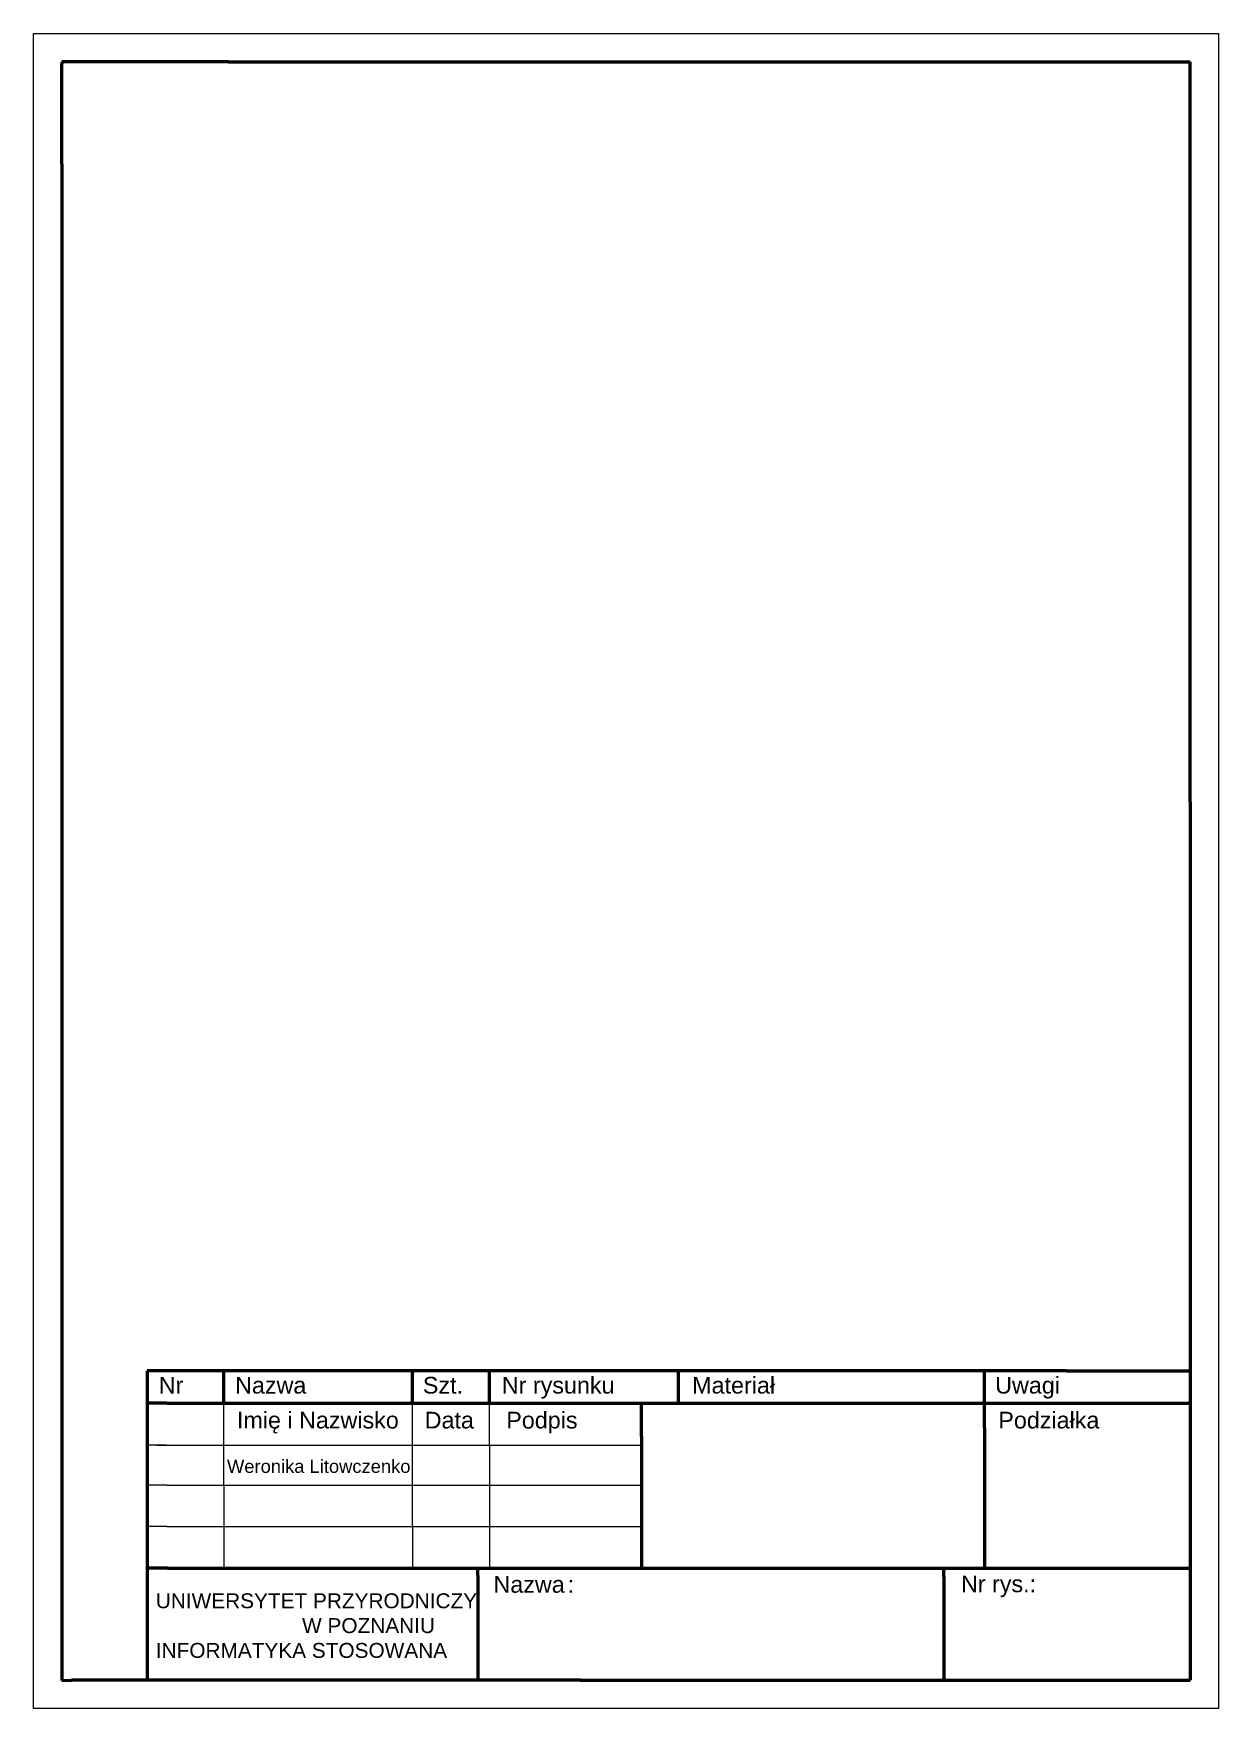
# Paper-space layout 'Układ1' of a CAD drawing. Header units: millimetres. Extents: x 0 to 210, y 0 to 297.
import ezdxf

# ---------------------------------------------------------------- set-up
doc = ezdxf.new("R2010")
doc.units = ezdxf.units.MM
doc.linetypes.add('ACAD_ISO10W100', pattern=[18, 12, -3, 0, -3])
doc.layers.get('0').update_dxf_attribs({"lineweight": 18})
doc.styles.get("Standard").update_dxf_attribs({"font": 'arial.ttf'})

psp = doc.layouts.new('Układ1')

# ---------------------------------------------------------------- linework, layer by layer
at = {"linetype": 'ACAD_ISO10W100', "lineweight": 18}
psp.add_line((0, 292), (0, 297), dxfattribs=at)
psp.add_line((0, 292), (0, 297), dxfattribs=at)
at = {"lineweight": 50}
for p, q in [((7.42, 291.97), (5, 291.97)), ((5, 291.97), (5, 291.58)), ((5, 273.86), (5, 291.58)), ((34.55, 291.97), (7.42, 291.97)), ((34.55, 291.97), (202.73, 291.97)), ((202.73, 291.97), (205, 291.97)), ((205, 160.78), (205, 291.95)), ((5, 273.86), (5, 4.98)), ((205, 160.78), (205, 5.32)), ((183.07, 59.87), (20.16, 59.87)), ((20.16, 59.87), (20.16, 8.95)), ((33.73, 54.12), (33.73, 59.87)), ((67.15, 54.12), (67.15, 59.87)), ((80.8, 54.12), (80.8, 59.87)), ((114.25, 59.87), (114.25, 54.12)), ((168.56, 54.12), (168.56, 59.87)), ((183.07, 59.87), (204.86, 59.87)), ((23.65, 54.12), (20.16, 54.12)), ((23.65, 54.12), (204.86, 54.12)), ((107.75, 48.22), (107.75, 54.12)), ((168.56, 49.75), (168.56, 54.12)), ((107.75, 48.22), (107.75, 24.91)), ((168.56, 49.75), (168.56, 24.91)), ((23.72, 24.91), (20.16, 24.91)), ((23.72, 24.91), (204.86, 24.91)), ((78.74, 23.56), (78.74, 24.91)), ((161.34, 23.38), (161.34, 24.91)), ((78.74, 23.56), (78.74, 8.94)), ((161.34, 23.38), (161.34, 8.94)), ((20.16, 8.95), (20.16, 5)), ((78.74, 8.94), (78.74, 5)), ((161.34, 8.94), (161.34, 5)), ((5, 4.98), (6.75, 5)), ((96.96, 5), (6.75, 5)), ((96.96, 5), (202.77, 5)), ((202.77, 5), (205, 5)), ((205, 5.32), (205, 5.02)), ((205, 5.02), (205, 5)), ((205, 5), (205, 5))]:
    psp.add_line(p, q, dxfattribs=at)
at = {"lineweight": 18}
for p, q in [((205, 291.97), (205, 291.95)), ((204.86, 59.87), (205, 59.87)), ((33.73, 39.58), (33.73, 54.12)), ((67.15, 32.25), (67.15, 54.12)), ((80.8, 46.71), (80.8, 54.12)), ((23.5, 46.71), (20.16, 46.71)), ((21.83, 46.71), (107.75, 46.71)), ((80.8, 46.71), (80.8, 24.91)), ((23.65, 39.58), (20.16, 39.58)), ((23.65, 39.58), (107.75, 39.58)), ((33.73, 39.58), (33.73, 24.91)), ((23.65, 32.25), (20.16, 32.25)), ((23.65, 32.25), (107.75, 32.25)), ((67.15, 32.25), (67.15, 24.91))]:
    psp.add_line(p, q, dxfattribs=at)
psp.add_lwpolyline([(0, 297), (210, 297), (210, 0), (0, 0)], close=True, dxfattribs=at)

# ---------------------------------------------------------------- texts
psp.add_text('Nr        Nazwa                  Szt.      Nr rysunku            Materiał                                  Uwagi', height=2.95642, dxfattribs=at).set_placement((22.19, 55.84))
at = {"lineweight": 18, "attachment_point": 1}
for s, insert, char_height in [('Imię i Nazwisko    Data     Podpis                                                                 Podziałka', (36.05, 52.61), 2.95642), ('Weronika Litowczenko', (34.29, 44.1), 2.3266), ('Nazwa', (81.52, 23.48), 2.956), (':', (94.65, 23.49), 2.96), ('Nr rys.:', (164.37, 23.58), 2.956), ('UNIWERSYTET PRZYRODNICZY\\P^I               W POZNANIU\\PINFORMATYKA STOSOWANA', (21.67, 20.42), 2.6395)]:
    psp.add_mtext(s, dxfattribs=dict(at, insert=insert, char_height=char_height))

doc.saveas('drawing.dxf')
